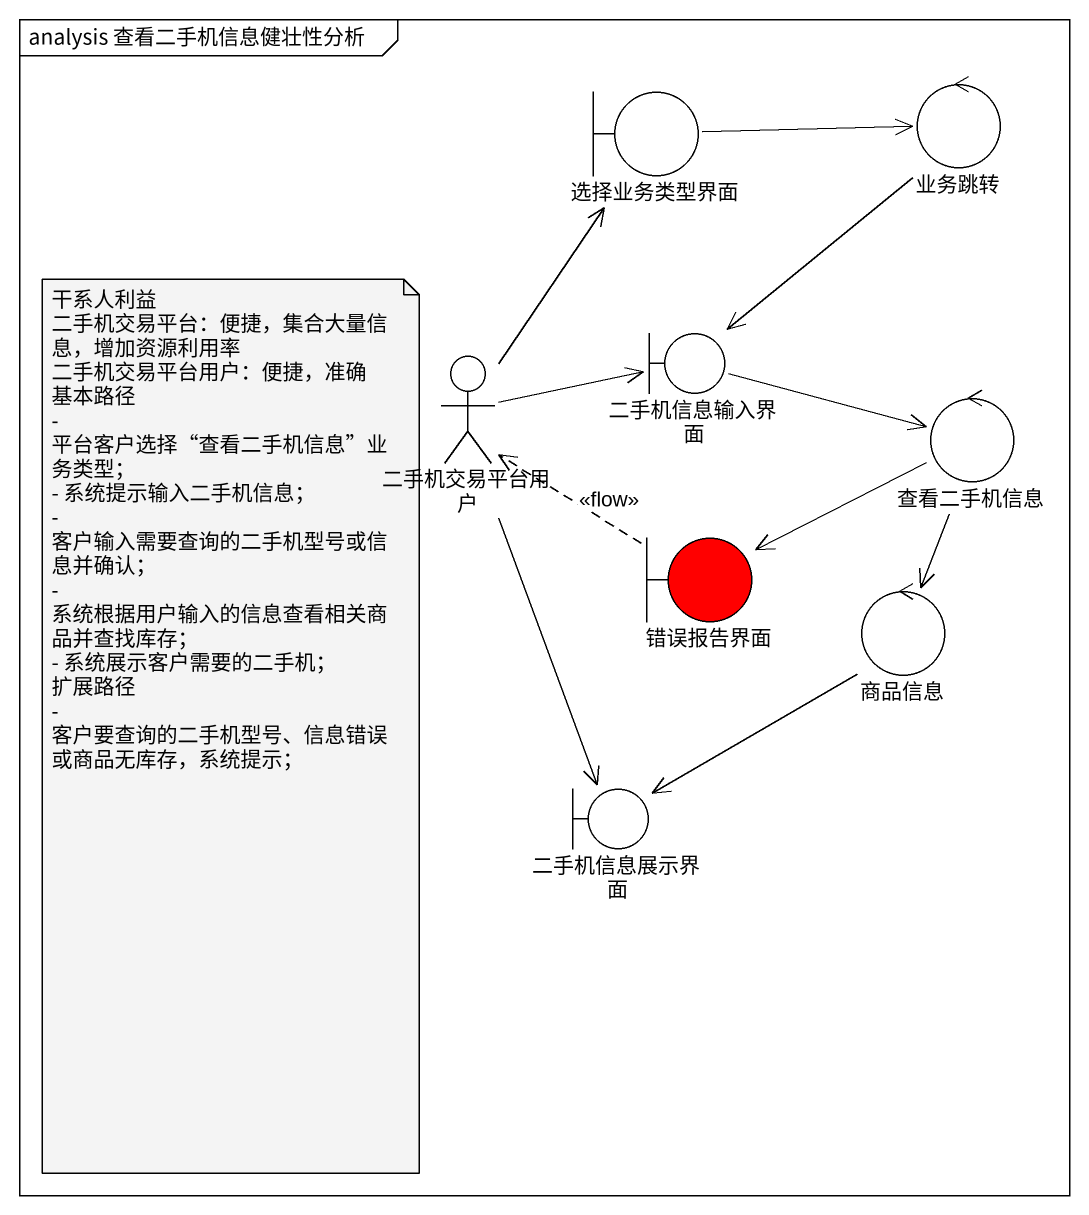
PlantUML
@startuml
mainframe analysis 查看二手机信息健壮性分析
boundary 选择业务类型界面
control 业务跳转
actor 二手机交易平台用户
boundary 二手机信息输入界面
control 查看二手机信息
boundary 错误报告界面 #FF0000
control 商品信息
boundary 二手机信息展示界面
选择业务类型界面 -right-> 业务跳转
业务跳转 --> 二手机信息输入界面
二手机交易平台用户 -up-> 选择业务类型界面
二手机交易平台用户 -right-> 二手机信息输入界面
二手机交易平台用户 --> 二手机信息展示界面
二手机信息输入界面 -right-> 查看二手机信息
查看二手机信息 -left-> 错误报告界面
查看二手机信息 --> 商品信息
错误报告界面 .up.> 二手机交易平台用户 : <<flow>>
商品信息 --> 二手机信息展示界面
note as N1
  干系人利益
  二手机交易平台：便捷，集合大量信息，增加资源利用率
  二手机交易平台用户：便捷，准确
  基本路径
  - 平台客户选择“查看二手机信息”业务类型；
  - 系统提示输入二手机信息；
  - 客户输入需要查询的二手机型号或信息并确认；
  - 系统根据用户输入的信息查看相关商品并查找库存；
  - 系统展示客户需要的二手机；
  扩展路径
  - 客户要查询的二手机型号、信息错误或商品无库存，系统提示；
end note
@enduml
